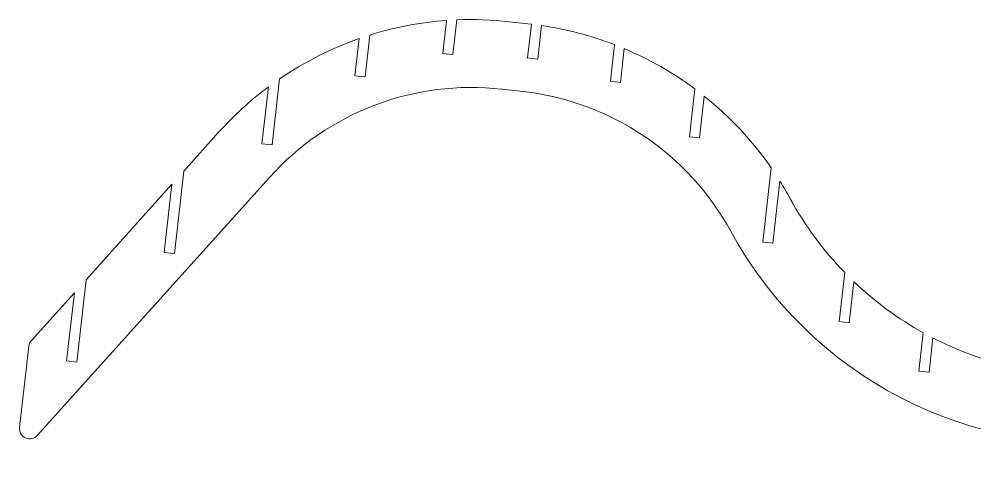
# Model space of a CAD drawing. Header units: millimetres. Extents: x -5830 to -1938, y -580 to 2011.
# Drawn here: x -5529.3 to -5247.6, y -409.8 to -279.9 of the extents above; entities that cross this region are included whole.
import ezdxf

# ---------------------------------------------------------------- set-up
doc = ezdxf.new("R2010")
doc.units = ezdxf.units.MM
doc.header["$MEASUREMENT"] = 0
doc.layers.add('layer 1', color=7, linetype='Continuous')

msp = doc.modelspace()

# ---------------------------------------------------------------- linework, layer by layer
at = {"layer": 'layer 1', "lineweight": 9}
for points in [[(-5403.3251, -280.3195), (-5411.0084, -280.8781), (-5418.6014, -282.3227), (-5425.9532, -284.6245)], [(-5403.3251, -280.3195), (-5411.0084, -280.8781), (-5418.6014, -282.3227), (-5425.9532, -284.6245)], [(-5404.4267, -290.0465), (-5404.4267, -290.0465), (-5403.3251, -280.3195), (-5403.3251, -280.3195)], [(-5404.4267, -290.0465), (-5404.4267, -290.0465), (-5403.3251, -280.3195), (-5403.3251, -280.3195)], [(-5401.4457, -290.3841), (-5401.4457, -290.3841), (-5400.2862, -280.1451), (-5400.2862, -280.1451)], [(-5401.4457, -290.3841), (-5401.4457, -290.3841), (-5400.2862, -280.1451), (-5400.2862, -280.1451)], [(-5384.8208, -280.6915), (-5389.9541, -280.1101), (-5395.1247, -279.9275), (-5400.2862, -280.1451)], [(-5384.8208, -280.6915), (-5389.9541, -280.1101), (-5395.1247, -279.9275), (-5400.2862, -280.1451)], [(-5378.4919, -281.4082), (-5378.4919, -281.4082), (-5384.8208, -280.6915), (-5384.8208, -280.6915)], [(-5378.4919, -281.4082), (-5378.4919, -281.4082), (-5384.8208, -280.6915), (-5384.8208, -280.6915)], [(-5379.4165, -291.3675), (-5379.4165, -291.3675), (-5378.2912, -281.4312), (-5378.2912, -281.4312)], [(-5379.4165, -291.3675), (-5379.4165, -291.3675), (-5378.2912, -281.4312), (-5378.2912, -281.4312)], [(-5378.2912, -281.4312), (-5378.3581, -281.4235), (-5378.425, -281.4158), (-5378.4919, -281.4082)], [(-5378.4919, -281.4082), (-5378.4919, -281.4082), (-5378.2912, -281.431), (-5378.2912, -281.431)], [(-5378.2912, -281.4312), (-5378.3581, -281.4235), (-5378.425, -281.4158), (-5378.4919, -281.4082)], [(-5378.4919, -281.4082), (-5378.4919, -281.4082), (-5378.2912, -281.431), (-5378.2912, -281.431)], [(-5376.4355, -291.7051), (-5376.4355, -291.7051), (-5375.316, -281.8195), (-5375.316, -281.8195)], [(-5376.4355, -291.7051), (-5376.4355, -291.7051), (-5375.316, -281.8195), (-5375.316, -281.8195)], [(-5353.8132, -287.4516), (-5360.7492, -284.781), (-5367.9614, -282.892), (-5375.316, -281.8195)], [(-5353.8132, -287.4516), (-5360.7492, -284.781), (-5367.9614, -282.892), (-5375.316, -281.8195)], [(-5429.0901, -285.6639), (-5437.4084, -288.5734), (-5445.3057, -292.5698), (-5452.5767, -297.5492)], [(-5429.0901, -285.6639), (-5437.4084, -288.5734), (-5445.3057, -292.5698), (-5452.5767, -297.5492)], [(-5430.3329, -296.6384), (-5430.3329, -296.6384), (-5429.0901, -285.6639), (-5429.0901, -285.6639)], [(-5430.3329, -296.6384), (-5430.3329, -296.6384), (-5429.0901, -285.6639), (-5429.0901, -285.6639)], [(-5427.352, -296.976), (-5427.352, -296.976), (-5425.9532, -284.6245), (-5425.9532, -284.6245)], [(-5427.352, -296.976), (-5427.352, -296.976), (-5425.9532, -284.6245), (-5425.9532, -284.6245)], [(-5401.4457, -290.3841), (-5401.4457, -290.3841), (-5404.4267, -290.0465), (-5404.4267, -290.0465)], [(-5401.4457, -290.3841), (-5401.4457, -290.3841), (-5404.4267, -290.0465), (-5404.4267, -290.0465)], [(-5355.0336, -298.2282), (-5355.0336, -298.2282), (-5353.8132, -287.4516), (-5353.8132, -287.4516)], [(-5355.0336, -298.2282), (-5355.0336, -298.2282), (-5353.8132, -287.4516), (-5353.8132, -287.4516)], [(-5352.0527, -298.5658), (-5352.0527, -298.5658), (-5350.9258, -288.6152), (-5350.9258, -288.6152)], [(-5352.0527, -298.5658), (-5352.0527, -298.5658), (-5350.9258, -288.6152), (-5350.9258, -288.6152)], [(-5330.1295, -300.4862), (-5336.5611, -295.7105), (-5343.5433, -291.725), (-5350.9258, -288.6152)], [(-5330.1295, -300.4862), (-5336.5611, -295.7105), (-5343.5433, -291.725), (-5350.9258, -288.6152)], [(-5379.6172, -291.3447), (-5379.6172, -291.3447), (-5376.4355, -291.7051), (-5376.4355, -291.7051)], [(-5379.6172, -291.3447), (-5379.6172, -291.3447), (-5376.4355, -291.7051), (-5376.4355, -291.7051)], [(-5387.0714, -300.5645), (-5412.7524, -297.6561), (-5438.2564, -307.3335), (-5455.5437, -326.5462)], [(-5387.0714, -300.5645), (-5412.7524, -297.6561), (-5438.2564, -307.3335), (-5455.5437, -326.5462)], [(-5454.781, -317.0126), (-5454.781, -317.0126), (-5452.5767, -297.5492), (-5452.5767, -297.5492)], [(-5454.781, -317.0126), (-5454.781, -317.0126), (-5452.5767, -297.5492), (-5452.5767, -297.5492)], [(-5427.352, -296.976), (-5427.352, -296.976), (-5430.3329, -296.6384), (-5430.3329, -296.6384)], [(-5427.352, -296.976), (-5427.352, -296.976), (-5430.3329, -296.6384), (-5430.3329, -296.6384)], [(-5355.0336, -298.2282), (-5355.0336, -298.2282), (-5352.0527, -298.5658), (-5352.0527, -298.5658)], [(-5355.0336, -298.2282), (-5355.0336, -298.2282), (-5352.0527, -298.5658), (-5352.0527, -298.5658)], [(-5455.8619, -299.8978), (-5461.1364, -303.8319), (-5466.0098, -308.2771), (-5470.4112, -313.1686)], [(-5455.8619, -299.8978), (-5461.1364, -303.8319), (-5466.0098, -308.2771), (-5470.4112, -313.1686)], [(-5457.7619, -316.675), (-5457.7619, -316.675), (-5455.8619, -299.8978), (-5455.8619, -299.8978)], [(-5457.7619, -316.675), (-5457.7619, -316.675), (-5455.8619, -299.8978), (-5455.8619, -299.8978)], [(-5380.7426, -301.2812), (-5380.7426, -301.2812), (-5387.0714, -300.5645), (-5387.0714, -300.5645)], [(-5380.7426, -301.2812), (-5380.7426, -301.2812), (-5387.0714, -300.5645), (-5387.0714, -300.5645)], [(-5319.5321, -342.4307), (-5332.0183, -319.5658), (-5354.856, -304.2129), (-5380.7426, -301.2812)], [(-5319.5321, -342.4307), (-5332.0183, -319.5658), (-5354.856, -304.2129), (-5380.7426, -301.2812)], [(-5331.7273, -314.5939), (-5331.7273, -314.5939), (-5330.1295, -300.4862), (-5330.1295, -300.4862)], [(-5331.7273, -314.5939), (-5331.7273, -314.5939), (-5330.1295, -300.4862), (-5330.1295, -300.4862)], [(-5328.7463, -314.9315), (-5328.7463, -314.9315), (-5327.3526, -302.6247), (-5327.3526, -302.6247)], [(-5328.7463, -314.9315), (-5328.7463, -314.9315), (-5327.3526, -302.6247), (-5327.3526, -302.6247)], [(-5307.6033, -323.7404), (-5313.1288, -315.7823), (-5319.7814, -308.6694), (-5327.3526, -302.6247)], [(-5307.6033, -323.7404), (-5313.1288, -315.7823), (-5319.7814, -308.6694), (-5327.3526, -302.6247)], [(-5480.8149, -324.7311), (-5480.8149, -324.7311), (-5470.4112, -313.1686), (-5470.4112, -313.1686)], [(-5480.8149, -324.7311), (-5480.8149, -324.7311), (-5470.4112, -313.1686), (-5470.4112, -313.1686)], [(-5331.7273, -314.5939), (-5331.7273, -314.5939), (-5328.7463, -314.9315), (-5328.7463, -314.9315)], [(-5331.7273, -314.5939), (-5331.7273, -314.5939), (-5328.7463, -314.9315), (-5328.7463, -314.9315)], [(-5454.781, -317.0126), (-5454.781, -317.0126), (-5457.7619, -316.675), (-5457.7619, -316.675)], [(-5454.781, -317.0126), (-5454.781, -317.0126), (-5457.7619, -316.675), (-5457.7619, -316.675)], [(-5310.0828, -345.6339), (-5310.0828, -345.6339), (-5307.6033, -323.7404), (-5307.6033, -323.7404)], [(-5310.0828, -345.6339), (-5310.0828, -345.6339), (-5307.6033, -323.7404), (-5307.6033, -323.7404)], [(-5523.9822, -402.607), (-5523.9822, -402.607), (-5455.5437, -326.5462), (-5455.5437, -326.5462)], [(-5523.9822, -402.607), (-5523.9822, -402.607), (-5455.5437, -326.5462), (-5455.5437, -326.5462)], [(-5483.5635, -349.0008), (-5483.5635, -349.0008), (-5480.8149, -324.7311), (-5480.8149, -324.7311)], [(-5483.5635, -349.0008), (-5483.5635, -349.0008), (-5480.8149, -324.7311), (-5480.8149, -324.7311)], [(-5509.5974, -356.7192), (-5509.5974, -356.7192), (-5484.2688, -328.5696), (-5484.2688, -328.5696)], [(-5509.5974, -356.7192), (-5509.5974, -356.7192), (-5484.2688, -328.5696), (-5484.2688, -328.5696)], [(-5486.5444, -348.6632), (-5486.5444, -348.6632), (-5484.2688, -328.5696), (-5484.2688, -328.5696)], [(-5486.5444, -348.6632), (-5486.5444, -348.6632), (-5484.2688, -328.5696), (-5484.2688, -328.5696)], [(-5307.1018, -345.9715), (-5307.1018, -345.9715), (-5305.0262, -327.6439), (-5305.0262, -327.6439)], [(-5307.1018, -345.9715), (-5307.1018, -345.9715), (-5305.0262, -327.6439), (-5305.0262, -327.6439)], [(-5301.9789, -332.8451), (-5302.9421, -331.0811), (-5303.9584, -329.3466), (-5305.0262, -327.6439)], [(-5301.9789, -332.8451), (-5302.9421, -331.0811), (-5303.9584, -329.3466), (-5305.0262, -327.6439)], [(-5301.9789, -332.8451), (-5297.641, -340.7886), (-5292.2448, -348.1065), (-5285.9382, -354.5982)], [(-5301.9789, -332.8451), (-5297.641, -340.7886), (-5292.2448, -348.1065), (-5285.9382, -354.5982)], [(-5310.0828, -345.6339), (-5310.0828, -345.6339), (-5307.1018, -345.9715), (-5307.1018, -345.9715)], [(-5310.0828, -345.6339), (-5310.0828, -345.6339), (-5307.1018, -345.9715), (-5307.1018, -345.9715)], [(-5483.5635, -349.0008), (-5483.5635, -349.0008), (-5486.5444, -348.6632), (-5486.5444, -348.6632)], [(-5483.5635, -349.0008), (-5483.5635, -349.0008), (-5486.5444, -348.6632), (-5486.5444, -348.6632)], [(-5287.5763, -369.0625), (-5287.5763, -369.0625), (-5285.9382, -354.5982), (-5285.9382, -354.5982)], [(-5287.5763, -369.0625), (-5287.5763, -369.0625), (-5285.9382, -354.5982), (-5285.9382, -354.5982)], [(-5512.346, -380.9889), (-5512.346, -380.9889), (-5509.5974, -356.7192), (-5509.5974, -356.7192)], [(-5512.346, -380.9889), (-5512.346, -380.9889), (-5509.5974, -356.7192), (-5509.5974, -356.7192)], [(-5284.5953, -369.4001), (-5284.5953, -369.4001), (-5283.2236, -357.2877), (-5283.2236, -357.2877)], [(-5284.5953, -369.4001), (-5284.5953, -369.4001), (-5283.2236, -357.2877), (-5283.2236, -357.2877)], [(-5283.2236, -357.2877), (-5277.0774, -363.1485), (-5270.2097, -368.2025), (-5262.7862, -372.3277)], [(-5283.2236, -357.2877), (-5277.0774, -363.1485), (-5270.2097, -368.2025), (-5262.7862, -372.3277)], [(-5525.7307, -374.6494), (-5525.7307, -374.6494), (-5513.0513, -360.5578), (-5513.0513, -360.5578)], [(-5525.7307, -374.6494), (-5525.7307, -374.6494), (-5513.0513, -360.5578), (-5513.0513, -360.5578)], [(-5515.3269, -380.6513), (-5515.3269, -380.6513), (-5513.0513, -360.5578), (-5513.0513, -360.5578)], [(-5515.3269, -380.6513), (-5515.3269, -380.6513), (-5513.0513, -360.5578), (-5513.0513, -360.5578)], [(-5287.5763, -369.0625), (-5287.5763, -369.0625), (-5284.5953, -369.4001), (-5284.5953, -369.4001)], [(-5287.5763, -369.0625), (-5287.5763, -369.0625), (-5284.5953, -369.4001), (-5284.5953, -369.4001)], [(-5525.7307, -374.6494), (-5526.1487, -375.114), (-5526.4112, -375.6975), (-5526.4816, -376.3184)], [(-5525.7307, -374.6494), (-5526.1487, -375.114), (-5526.4112, -375.6975), (-5526.4816, -376.3184)], [(-5264.0645, -383.6146), (-5264.0645, -383.6146), (-5262.7862, -372.3277), (-5262.7862, -372.3277)], [(-5264.0645, -383.6146), (-5264.0645, -383.6146), (-5262.7862, -372.3277), (-5262.7862, -372.3277)], [(-5261.0835, -383.9522), (-5261.0835, -383.9522), (-5259.9395, -373.85), (-5259.9395, -373.85)], [(-5261.0835, -383.9522), (-5261.0835, -383.9522), (-5259.9395, -373.85), (-5259.9395, -373.85)], [(-5259.9395, -373.85), (-5253.1894, -377.3207), (-5246.0661, -380.0117), (-5238.7072, -381.8708)], [(-5259.9395, -373.85), (-5253.1894, -377.3207), (-5246.0661, -380.0117), (-5238.7072, -381.8708)], [(-5526.4816, -376.3184), (-5526.4816, -376.3184), (-5529.1933, -400.2628), (-5529.1933, -400.2628)], [(-5526.4816, -376.3184), (-5526.4816, -376.3184), (-5529.1933, -400.2628), (-5529.1933, -400.2628)], [(-5512.346, -380.9889), (-5512.346, -380.9889), (-5515.3269, -380.6513), (-5515.3269, -380.6513)], [(-5512.346, -380.9889), (-5512.346, -380.9889), (-5515.3269, -380.6513), (-5515.3269, -380.6513)], [(-5264.0645, -383.6146), (-5264.0645, -383.6146), (-5261.0835, -383.9522), (-5261.0835, -383.9522)], [(-5264.0645, -383.6146), (-5264.0645, -383.6146), (-5261.0835, -383.9522), (-5261.0835, -383.9522)]]:
    msp.add_open_spline(points, degree=3, dxfattribs=at)
for points in [[(-5319.5321, -342.4307), (-5296.078, -385.3801), (-5248.8935, -409.785), (-5200.2879, -404.1065), (-5200.2879, -404.1065), (-5151.6823, -398.428), (-5111.394, -363.8037), (-5098.4719, -316.6045)], [(-5319.5321, -342.4307), (-5296.078, -385.3801), (-5248.8935, -409.785), (-5200.2879, -404.1065), (-5200.2879, -404.1065), (-5151.6823, -398.428), (-5111.394, -363.8037), (-5098.4719, -316.6045)], [(-5529.1933, -400.2628), (-5529.3401, -401.5588), (-5528.6326, -402.8012), (-5527.4431, -403.3363), (-5527.4431, -403.3363), (-5526.2536, -403.8714), (-5524.8546, -403.5766), (-5523.9822, -402.607)], [(-5529.1933, -400.2628), (-5529.3401, -401.5588), (-5528.6326, -402.8012), (-5527.4431, -403.3363), (-5527.4431, -403.3363), (-5526.2536, -403.8714), (-5524.8546, -403.5766), (-5523.9822, -402.607)]]:
    msp.add_open_spline(points, degree=3, knots=[0, 0, 0, 0, 0.33333333, 0.33333333, 0.33333333, 0.33333333, 1, 1, 1, 1], dxfattribs=at)

doc.saveas('drawing.dxf')
